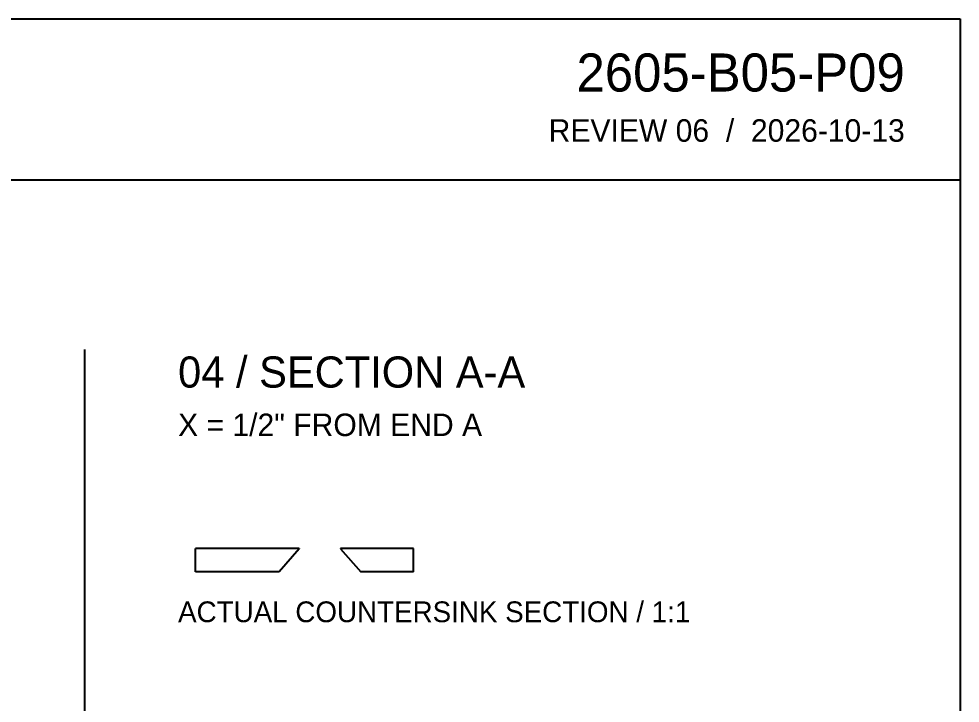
# Model space of a CAD drawing. Header units: inches. Extents: x 0.5 to 33.5, y 0.5 to 21.5.
# Drawn here: x 25.97 to 33.53, y 16.04 to 21.53 of the extents above; entities that cross this region are included whole.
import ezdxf
from ezdxf.enums import TextEntityAlignment as Align

# ---------------------------------------------------------------- set-up
doc = ezdxf.new("R2010")
doc.units = ezdxf.units.IN
doc.header["$MEASUREMENT"] = 0

msp = doc.modelspace()

# ---------------------------------------------------------------- linework, layer by layer
at = {"layer": 'OUTLINE'}
for p, q in [((0.4722, 21.5278), (33.5278, 21.5278)), ((33.5278, 21.5278), (33.5278, 0.4722)), ((0.4722, 20.2361), (33.5278, 20.2361)), ((26.5, 18.875), (26.5, 1.8611)), ((28.2229, 17.2778), (27.3889, 17.2778)), ((27.3889, 17.0903), (27.3889, 17.2778)), ((28.2229, 17.2766), (28.0609, 17.0903)), ((28.2229, 17.2778), (28.2229, 17.2766)), ((29.1389, 17.2778), (28.5549, 17.2778)), ((28.5549, 17.2778), (28.5549, 17.2766)), ((28.5549, 17.2766), (28.7169, 17.0903)), ((29.1389, 17.0903), (29.1389, 17.2778)), ((28.0609, 17.0903), (27.3889, 17.0903)), ((29.1389, 17.0903), (28.7169, 17.0903))]:
    msp.add_line(p, q, dxfattribs=at)

# ---------------------------------------------------------------- texts
at = {"layer": 'ANNOTATION'}
for s, height, p in [('2605-B05-P09', 0.305556, (33.0833, 20.9444)), ('REVIEW 06  /  2026-10-13', 0.180556, (33.0833, 20.5417))]:
    msp.add_text(s, height=height, dxfattribs=at).set_placement(p, align=Align.RIGHT)
for s, height, p in [('04 / SECTION A-A', 0.25, (27.25, 18.5694)), ('X = 1/2" FROM END A', 0.180556, (27.25, 18.1806)), ('ACTUAL COUNTERSINK SECTION / 1:1', 0.166667, (27.25, 16.6875))]:
    msp.add_text(s, height=height, dxfattribs=at).set_placement(p)

doc.saveas('drawing.dxf')
